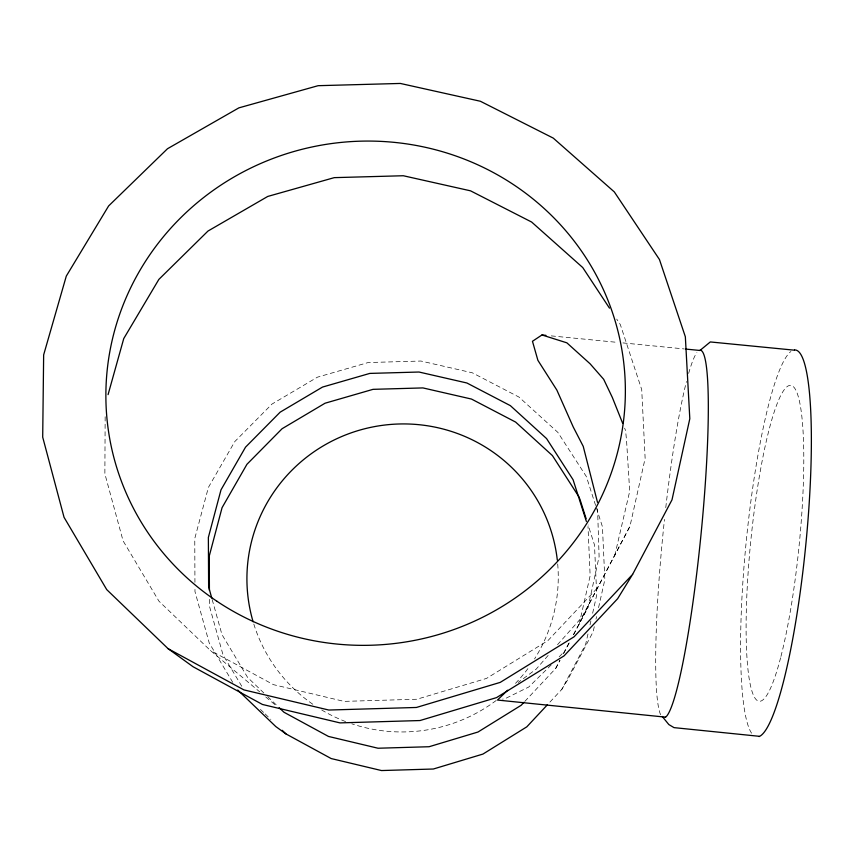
<?xml version="1.0" encoding="UTF-8"?>
<svg xmlns="http://www.w3.org/2000/svg" width="854" height="854" viewBox="0 0 854 854"><rect width="100%" height="100%" fill="white"/><g stroke="black" fill="none" stroke-linecap="round" stroke-linejoin="round"><path stroke-width="0.64" stroke-dasharray="4.27 3.2" d="M105.159 416.752L104.871 473.81L123.083 540.86L158.961 601.195L210.255 650.364L259.723 691.889M573.632 634.671L588.139 606.948L599.102 556.637L597.565 508.813M557.523 644.685L582.321 616.823L629.974 526.256L645.133 458.374L641.717 389.595L620.324 324.584L616.716 319.097M587.968 633.988L585.63 644.354L561.825 689.359L548.353 703.771M590.007 624.904L590.883 621.018M592.633 613.236L596.722 595.089L594.501 544.969L588.118 524.954M594.277 626.719L593.135 631.8L567.963 679.389L561.825 689.359M595.996 619.097L596.562 616.556M598.558 607.664L604.835 579.706L602.444 526.769L596.017 506.678M579.193 624.199L590.146 575.767L588 526.502M614.709 555.708L629.697 491.328L626.59 441.091L625.608 430.651L624.626 428.185M524.836 701.39L555.719 668.415L559.829 660.452M563.352 653.609L569.831 641.365M582.321 616.823L629.974 526.256M555.719 668.415L560.043 660.27M563.747 653.289L569.928 641.653M573.376 634.714L588.139 606.948M548.119 655.466L536.141 669.184L518.197 682.442M596.935 588.491L548.022 640.511L486.545 678.407L416.859 699.245L344.045 701.38L273.451 684.652L210.255 650.364M559.189 656.779L564.526 651.335M551.182 664.946L528.807 686.979L505.152 698.657L502.59 699.127M551.268 335.889L617.634 342.401M622.95 342.913L684.011 348.912M265.775 696.981L275.874 705.457M263.875 693L247.617 677.435L221.965 634.597L212.134 599.391M267.697 696.661L278.212 706.738M260.459 709.428L264.238 713.058M265.178 713.965L270.857 719.42M241.757 686.242L223.043 654.954L209.508 606.34L209.465 598.408M232.747 682.357L209.241 643.009L194.979 591.608L194.958 587.627M595.612 505.429L586.356 476.553L557.843 432.38L518.944 397.057L472.283 372.792L420.937 361.039L368.202 362.534L317.453 377.169L271.988 404.07L234.786 441.593L208.408 487.399L194.765 538.532L194.936 582.321M660.601 714.702A184.752 18.948 -84.3 0 1 664.476 519.403M665.768 507.66A184.752 18.948 -84.3 0 1 686.456 381.514M688.634 373.411A184.752 18.948 -84.3 0 1 696.907 352.585M557.694 563.95A155.77 153.912 -13.6 0 1 534.551 658.925M527.879 668.661A155.77 153.912 -13.6 0 1 515.047 683.83M496.217 700.472A155.77 153.912 -13.6 0 1 351.816 723.808M345.603 721.577A155.77 153.912 -13.6 0 1 321.712 709.984M312.81 704.251A155.77 153.912 -13.6 0 1 253.499 623.046M751.595 733.212A194.456 29.794 -84.3 0 1 746.716 536.664A194.456 29.794 -84.3 0 1 790.9 351.517M780.951 656.427A158.727 24.275 -84.3 0 0 796.387 391.303A158.727 24.275 -84.3 0 0 747.506 582.343A158.727 24.275 -84.3 0 0 780.951 656.427"/><path stroke-width="1.28" d="M108.074 394.623L123.755 338.558L158.865 279.397L207.981 231.05L267.75 196.441L334.266 177.643L403.312 175.743L470.522 190.826L531.647 222.051L582.738 267.548L609.478 308.134M632.622 574.368L672.002 499.825L689.808 418.716L685.346 336.764L659.448 259.509L614.314 191.915L553.253 138.102L480.364 101.252L400.334 83.446L318.136 85.688L238.864 107.871L167.491 148.735L108.629 205.942L66.292 276.109L43.65 354.89L42.7 437.163L64.05 517.321L106.729 589.612L168.078 648.666L193.068 666.739L262.445 704.465L339.988 722.89L419.997 720.541L496.558 697.601L564.046 655.893L617.655 598.675L632.622 574.368L574.048 636.817L500.22 682.389L416.41 707.464L328.801 710.037L243.924 689.904L168.078 648.666M547.457 704.731L526.801 726.839L482.948 754.071L433.33 769.016L381.492 770.554L331.181 758.555L285.994 733.938L275.799 726.573L237.722 690.021M523.929 702.351L521.196 705.265L477.984 732.027L429.103 746.727L378.034 748.232L328.47 736.436L283.955 712.236L279.173 707.656M507.639 690.235L497.476 700.056L665.341 717.125M545.952 335.366L541.97 334.971L532.469 341.28L537.892 360.324L556.872 390.107L573.205 426.915L583.239 446.375L597.49 502.312M794.498 350.193L710.304 341.942L699.949 350.471L685.346 349.04M759.11 736.287L674.019 727.629L668.831 724.555L662.266 716.485M541.97 334.971L566.875 342.838L590.093 363.793L603.671 379.293L612.307 397.398L622.651 423.253M282.204 730.309L285.994 733.938M579.332 497.423L552.399 455.566L515.624 422.079L471.504 399.064L422.933 387.919L373.049 389.339L325.054 403.216L282.076 428.729L246.945 464.298L222.061 507.692L209.241 556.114L209.422 590.477M579.738 498.672L586.122 518.688M586.388 521.452L573.087 479.745L546.571 438.582L510.35 405.639L466.871 382.987L418.994 372.024L369.814 373.411L322.513 387.075L280.144 412.172L245.525 447.165L221.005 489.833L208.365 537.433L208.632 586.815L211.781 598.131M699.97 350.236A184.752 18.948 -84.3 0 1 701.817 526.16A184.752 18.948 -84.3 0 1 665.319 717.403M253.115 621.787A155.77 153.912 -13.6 0 1 372.12 427.075A155.77 153.912 -13.6 0 1 557.31 560.064M794.519 349.959A194.456 29.794 -84.3 0 1 806.624 536.098A194.456 29.794 -84.3 0 1 759.089 736.564M217.023 601.323A259.926 251.973 -8.5 0 0 624.423 412.439A259.926 251.973 -8.5 0 0 255.431 165.857A259.926 251.973 -8.5 0 0 217.023 601.323"/></g></svg>
